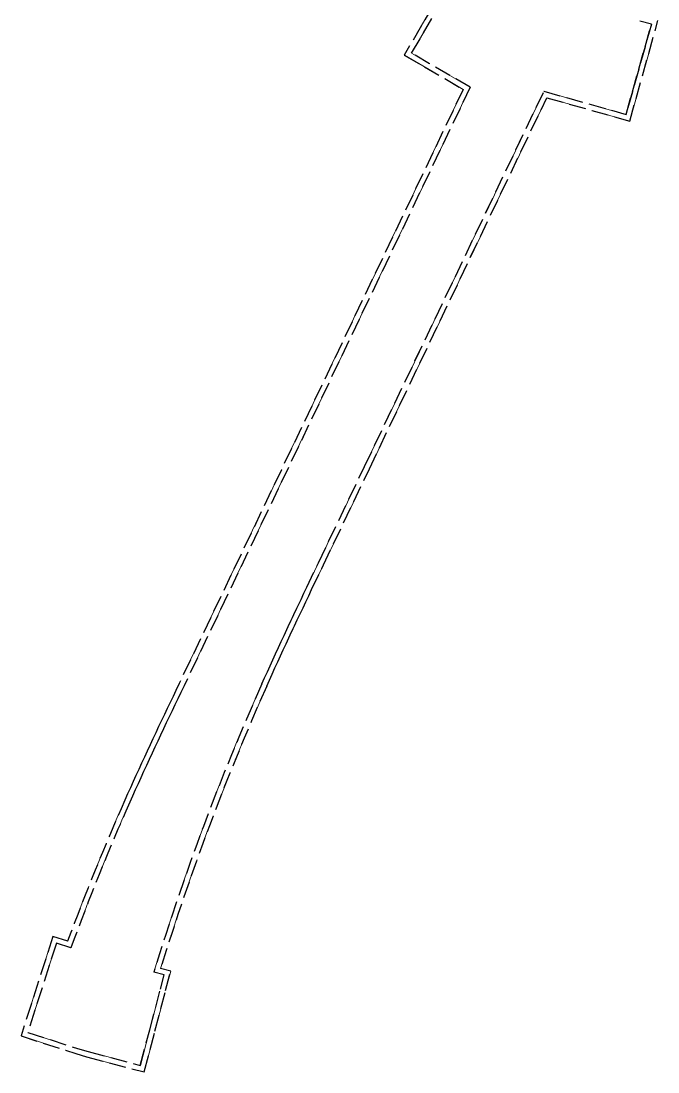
# Model space of a CAD drawing. Extents: x 0 to 531375, y 0 to 4335249.
# Drawn here: x 487235.1 to 487330.3, y 4323227.4 to 4323384.5 of the extents above; entities that cross this region are included whole.
import ezdxf

# ---------------------------------------------------------------- set-up
doc = ezdxf.new("R2010")
doc.units = 0
doc.linetypes.add('DASH', pattern=[0.35, 0.25, -0.1])
doc.layers.get('0').update_dxf_attribs({"lineweight": 15})
doc.layers.add('地铁', color=4, linetype='Continuous', lineweight=15)

# ---------------------------------------------------------------- blocks, each defined once
blk = doc.blocks.new('总图提取 2015 11 6')
at = {"layer": '地铁', "linetype": 'DASH', "lineweight": -3, "ltscale": 10}
for p, q in [((96341.38, 290977.33), (96333.52, 290963.86)), ((96334.62, 290964.14), (96341.67, 290976.24)), ((96370.43, 290968.47), (96366.65, 290954.99)), ((96366.65, 290954.99), (96370.43, 290968.47)), ((96367.2, 290954), (96371.42, 290969.02)), ((96370.43, 290968.47), (96368.73, 290968.95)), ((96333.52, 290963.86), (96342.32, 290958.73)), ((96343.36, 290959.05), (96334.62, 290964.14)), ((96343.36, 290959.05), (96300.62, 290869.58)), ((96342.32, 290958.73), (96299.9, 290869.93)), ((96327.57, 290902.34), (96354.37, 290958.44)), ((96328.3, 290902.01), (96354.8, 290957.48)), ((96354.37, 290958.44), (96354.37, 290958.44)), ((96354.37, 290958.44), (96366.65, 290954.99)), ((96354.8, 290957.48), (96367.2, 290954)), ((96320.71, 290887.98), (96327.57, 290902.34)), ((96321.43, 290887.64), (96328.3, 290902.01)), ((96318.95, 290884.3), (96320.71, 290887.98)), ((96319.68, 290883.95), (96321.43, 290887.64)), ((96318.52, 290883.4), (96318.95, 290884.3)), ((96319.25, 290883.05), (96319.68, 290883.95)), ((96317.67, 290881.59), (96318.1, 290882.5)), ((96318.1, 290882.5), (96318.52, 290883.4)), ((96318.39, 290881.25), (96318.82, 290882.15)), ((96318.82, 290882.15), (96319.25, 290883.05)), ((96316.82, 290879.79), (96317.24, 290880.69)), ((96317.24, 290880.69), (96317.67, 290881.59)), ((96317.54, 290879.45), (96317.97, 290880.35)), ((96317.97, 290880.35), (96318.39, 290881.25)), ((96315.97, 290877.99), (96316.39, 290878.89)), ((96316.39, 290878.89), (96316.82, 290879.79)), ((96317.12, 290878.55), (96317.54, 290879.45)), ((96315.55, 290877.09), (96315.97, 290877.99)), ((96316.27, 290876.75), (96316.69, 290877.65)), ((96316.69, 290877.65), (96317.12, 290878.55)), ((96314.71, 290875.28), (96315.13, 290876.18)), ((96315.13, 290876.18), (96315.55, 290877.09)), ((96315.44, 290874.95), (96315.85, 290875.85)), ((96315.85, 290875.85), (96316.27, 290876.75)), ((96313.88, 290873.47), (96314.29, 290874.38)), ((96314.29, 290874.38), (96314.71, 290875.28)), ((96314.61, 290873.14), (96315.02, 290874.04)), ((96315.02, 290874.04), (96315.44, 290874.95)), ((96313.06, 290871.66), (96313.47, 290872.57)), ((96313.47, 290872.57), (96313.88, 290873.47)), ((96314.2, 290872.24), (96314.61, 290873.14)), ((96312.65, 290870.76), (96313.06, 290871.66)), ((96313.38, 290870.43), (96313.79, 290871.34)), ((96313.79, 290871.34), (96314.2, 290872.24)), ((96299.9, 290869.93), (96299.4, 290868.9)), ((96300.62, 290869.58), (96300.13, 290868.56)), ((96312.24, 290869.85), (96312.65, 290870.76)), ((96312.97, 290869.53), (96313.38, 290870.43)), ((96298.97, 290868), (96298.54, 290867.09)), ((96299.4, 290868.9), (96298.97, 290868)), ((96300.13, 290868.56), (96299.69, 290867.65)), ((96298.11, 290866.19), (96297.68, 290865.28)), ((96298.54, 290867.09), (96298.11, 290866.19)), ((96299.26, 290866.75), (96298.83, 290865.84)), ((96299.69, 290867.65), (96299.26, 290866.75)), ((96297.68, 290865.28), (96297.25, 290864.38)), ((96298.4, 290864.94), (96297.97, 290864.03)), ((96298.83, 290865.84), (96298.4, 290864.94)), ((96296.82, 290863.47), (96296.39, 290862.56)), ((96297.25, 290864.38), (96296.82, 290863.47)), ((96297.55, 290863.13), (96297.12, 290862.22)), ((96297.97, 290864.03), (96297.55, 290863.13)), ((96295.97, 290861.65), (96295.54, 290860.74)), ((96296.39, 290862.56), (96295.97, 290861.65)), ((96297.12, 290862.22), (96296.69, 290861.31)), ((96295.54, 290860.74), (96295.12, 290859.83)), ((96296.27, 290860.4), (96295.84, 290859.49)), ((96296.69, 290861.31), (96296.27, 290860.4)), ((96294.69, 290858.92), (96294.27, 290858)), ((96295.12, 290859.83), (96294.69, 290858.92)), ((96295.42, 290858.58), (96295, 290857.67)), ((96295.84, 290859.49), (96295.42, 290858.58)), ((96293.85, 290857.09), (96293.43, 290856.17)), ((96294.27, 290858), (96293.85, 290857.09)), ((96294.58, 290856.76), (96294.16, 290855.84)), ((96295, 290857.67), (96294.58, 290856.76)), ((96293.02, 290855.26), (96292.6, 290854.34)), ((96293.43, 290856.17), (96293.02, 290855.26)), ((96294.16, 290855.84), (96293.74, 290854.93)), ((96292.6, 290854.34), (96292.19, 290853.42)), ((96293.33, 290854.01), (96292.92, 290853.09)), ((96293.74, 290854.93), (96293.33, 290854.01)), ((96292.19, 290853.42), (96291.78, 290852.5)), ((96292.92, 290853.09), (96292.51, 290852.17)), ((96281.03, 290832.09), (96276.26, 290817.24)), ((96283.23, 290831.39), (96281.03, 290832.09)), ((96281.54, 290831.09), (96277.26, 290817.76)), ((96283.71, 290830.39), (96281.54, 290831.09)), ((96298.63, 290826.93), (96297.12, 290827.33)), ((96297.87, 290824.03), (96298.63, 290826.93)), ((96297.66, 290826.36), (96296.11, 290826.77)), ((96297.09, 290824.24), (96297.66, 290826.36)), ((96295.49, 290818.14), (96297.09, 290824.24)), ((96296.26, 290817.94), (96297.87, 290824.03)), ((96277.26, 290817.76), (96284.69, 290815.37)), ((96294.08, 290812.83), (96295.49, 290818.14)), ((96294.65, 290811.85), (96296.26, 290817.94)), ((96276.26, 290817.24), (96284.45, 290814.61)), ((96284.45, 290814.61), (96286.05, 290814.12)), ((96284.69, 290815.37), (96286.27, 290814.89)), ((96286.27, 290814.89), (96294.08, 290812.83)), ((96286.05, 290814.12), (96294.65, 290811.85))]:
    blk.add_line(p, q, dxfattribs=at)
for centre, radius, start, end in [((96656.75, 290716.25), 377.2, 155.9707, 162.9627), ((96656.75, 290716.25), 376.4, 155.9708, 162.836), ((96614.69, 290709.4), 353.2, 156.0993, 159.7951), ((96614.69, 290709.4), 352.4, 156.0994, 159.9198)]:
    blk.add_arc(centre, radius, start, end, dxfattribs=at)
blk = doc.blocks.new('A$C1FB5052D')
blk.add_blockref('总图提取 2015 11 6', (-107044.53, -294821.73))
blk = doc.blocks.new('天津2000地铁')
at = {"layer": '地铁', "linetype": 'DASH', "ltscale": 20}
for p, q in [((-10703.15, -3844.39), (-10711, -3857.87)), ((-10709.91, -3857.58), (-10702.86, -3845.49)), ((-10674.1, -3853.26), (-10677.88, -3866.74)), ((-10677.88, -3866.74), (-10674.1, -3853.26)), ((-10677.33, -3867.72), (-10673.11, -3852.7)), ((-10674.1, -3853.26), (-10675.79, -3852.78)), ((-10711, -3857.87), (-10702.2, -3863)), ((-10701.16, -3862.68), (-10709.91, -3857.58)), ((-10702.2, -3863), (-10744.63, -3951.8)), ((-10701.16, -3862.68), (-10743.91, -3952.14)), ((-10716.95, -3919.38), (-10690.15, -3863.29)), ((-10716.23, -3919.72), (-10689.72, -3864.24)), ((-10690.15, -3863.29), (-10690.15, -3863.29)), ((-10690.15, -3863.29), (-10677.88, -3866.74)), ((-10689.72, -3864.24), (-10677.33, -3867.72)), ((-10723.82, -3933.75), (-10716.95, -3919.38)), ((-10723.09, -3934.09), (-10716.23, -3919.72)), ((-10725.57, -3937.43), (-10723.82, -3933.75)), ((-10724.85, -3937.77), (-10723.09, -3934.09)), ((-10726.43, -3939.23), (-10726, -3938.33)), ((-10726, -3938.33), (-10725.57, -3937.43)), ((-10725.28, -3938.67), (-10724.85, -3937.77)), ((-10726.86, -3940.13), (-10726.43, -3939.23)), ((-10726.13, -3940.48), (-10725.71, -3939.57)), ((-10725.71, -3939.57), (-10725.28, -3938.67)), ((-10727.71, -3941.93), (-10727.28, -3941.03)), ((-10727.28, -3941.03), (-10726.86, -3940.13)), ((-10726.99, -3942.28), (-10726.56, -3941.37)), ((-10726.56, -3941.37), (-10726.13, -3940.48)), ((-10728.56, -3943.74), (-10728.13, -3942.84)), ((-10728.13, -3942.84), (-10727.71, -3941.93)), ((-10727.41, -3943.18), (-10726.99, -3942.28)), ((-10729.4, -3945.54), (-10728.98, -3944.64)), ((-10728.98, -3944.64), (-10728.56, -3943.74)), ((-10728.25, -3944.98), (-10727.83, -3944.08)), ((-10727.83, -3944.08), (-10727.41, -3943.18)), ((-10729.82, -3946.45), (-10729.4, -3945.54)), ((-10729.09, -3946.78), (-10728.67, -3945.88)), ((-10728.67, -3945.88), (-10728.25, -3944.98)), ((-10730.65, -3948.25), (-10730.23, -3947.35)), ((-10730.23, -3947.35), (-10729.82, -3946.45)), ((-10729.92, -3948.59), (-10729.5, -3947.68)), ((-10729.5, -3947.68), (-10729.09, -3946.78)), ((-10731.47, -3950.06), (-10731.06, -3949.16)), ((-10731.06, -3949.16), (-10730.65, -3948.25)), ((-10730.33, -3949.49), (-10729.92, -3948.59)), ((-10732.28, -3951.88), (-10731.88, -3950.97)), ((-10731.88, -3950.97), (-10731.47, -3950.06)), ((-10731.15, -3951.3), (-10730.74, -3950.39)), ((-10730.74, -3950.39), (-10730.33, -3949.49)), ((-10744.63, -3951.8), (-10745.12, -3952.83)), ((-10743.91, -3952.14), (-10744.4, -3953.17)), ((-10731.55, -3952.2), (-10731.15, -3951.3)), ((-10745.55, -3953.73), (-10745.98, -3954.63)), ((-10745.12, -3952.83), (-10745.55, -3953.73)), ((-10744.83, -3954.07), (-10745.26, -3954.98)), ((-10744.4, -3953.17), (-10744.83, -3954.07)), ((-10746.41, -3955.54), (-10746.84, -3956.44)), ((-10745.98, -3954.63), (-10746.41, -3955.54)), ((-10745.26, -3954.98), (-10745.69, -3955.88)), ((-10746.84, -3956.44), (-10747.27, -3957.35)), ((-10746.12, -3956.79), (-10746.55, -3957.69)), ((-10745.69, -3955.88), (-10746.12, -3956.79)), ((-10747.7, -3958.26), (-10748.13, -3959.17)), ((-10747.27, -3957.35), (-10747.7, -3958.26)), ((-10746.98, -3958.6), (-10747.41, -3959.51)), ((-10746.55, -3957.69), (-10746.98, -3958.6)), ((-10748.56, -3960.08), (-10748.98, -3960.99)), ((-10748.13, -3959.17), (-10748.56, -3960.08)), ((-10747.83, -3960.42), (-10748.26, -3961.32)), ((-10747.41, -3959.51), (-10747.83, -3960.42)), ((-10749.41, -3961.9), (-10749.83, -3962.81)), ((-10748.98, -3960.99), (-10749.41, -3961.9)), ((-10748.26, -3961.32), (-10748.68, -3962.23)), ((-10749.83, -3962.81), (-10750.25, -3963.72)), ((-10749.11, -3963.15), (-10749.53, -3964.06)), ((-10748.68, -3962.23), (-10749.11, -3963.15)), ((-10750.67, -3964.64), (-10751.09, -3965.55)), ((-10750.25, -3963.72), (-10750.67, -3964.64)), ((-10749.95, -3964.97), (-10750.37, -3965.88)), ((-10749.53, -3964.06), (-10749.95, -3964.97)), ((-10751.51, -3966.47), (-10751.92, -3967.39)), ((-10751.09, -3965.55), (-10751.51, -3966.47)), ((-10750.37, -3965.88), (-10750.78, -3966.8)), ((-10751.92, -3967.39), (-10752.34, -3968.31)), ((-10751.19, -3967.72), (-10751.61, -3968.64)), ((-10750.78, -3966.8), (-10751.19, -3967.72)), ((-10752.34, -3968.31), (-10752.75, -3969.23)), ((-10751.61, -3968.64), (-10752.01, -3969.55)), ((-10763.5, -3989.64), (-10768.27, -4004.49)), ((-10761.3, -3990.34), (-10763.5, -3989.64)), ((-10762.98, -3990.64), (-10767.26, -4003.97)), ((-10760.81, -3991.34), (-10762.98, -3990.64)), ((-10746.87, -3995.36), (-10748.42, -3994.96)), ((-10745.89, -3994.8), (-10747.41, -3994.39)), ((-10746.66, -3997.7), (-10745.89, -3994.8)), ((-10747.43, -3997.49), (-10746.87, -3995.36)), ((-10749.04, -4003.58), (-10747.43, -3997.49)), ((-10748.27, -4003.79), (-10746.66, -3997.7)), ((-10767.26, -4003.97), (-10759.84, -4006.35)), ((-10750.44, -4008.9), (-10749.04, -4003.58)), ((-10749.87, -4009.88), (-10748.27, -4003.79)), ((-10768.27, -4004.49), (-10760.08, -4007.12)), ((-10760.08, -4007.12), (-10758.47, -4007.61)), ((-10759.84, -4006.35), (-10758.25, -4006.84)), ((-10758.25, -4006.84), (-10750.44, -4008.9)), ((-10758.47, -4007.61), (-10749.87, -4009.88))]:
    blk.add_line(p, q, dxfattribs=at)
for centre, radius, start, end in [((-10387.77, -4105.47), 377.2, 155.9707, 162.9627), ((-10387.77, -4105.47), 376.4, 155.9708, 162.836), ((-10429.83, -4112.33), 353.2, 156.0993, 159.7951), ((-10429.83, -4112.33), 352.4, 156.0994, 159.9198)]:
    blk.add_arc(centre, radius, start, end, dxfattribs=at)

msp = doc.modelspace()

# ---------------------------------------------------------------- block references
at = {"layer": '地铁', "color": 1}
msp.add_blockref('天津2000地铁', (498003.38431, 4327237.28522), dxfattribs=at)
at = {"layer": '地铁'}
msp.add_blockref('A$C1FB5052D', (498003.38431, 4327237.28522), dxfattribs=at)

doc.saveas('drawing.dxf')
